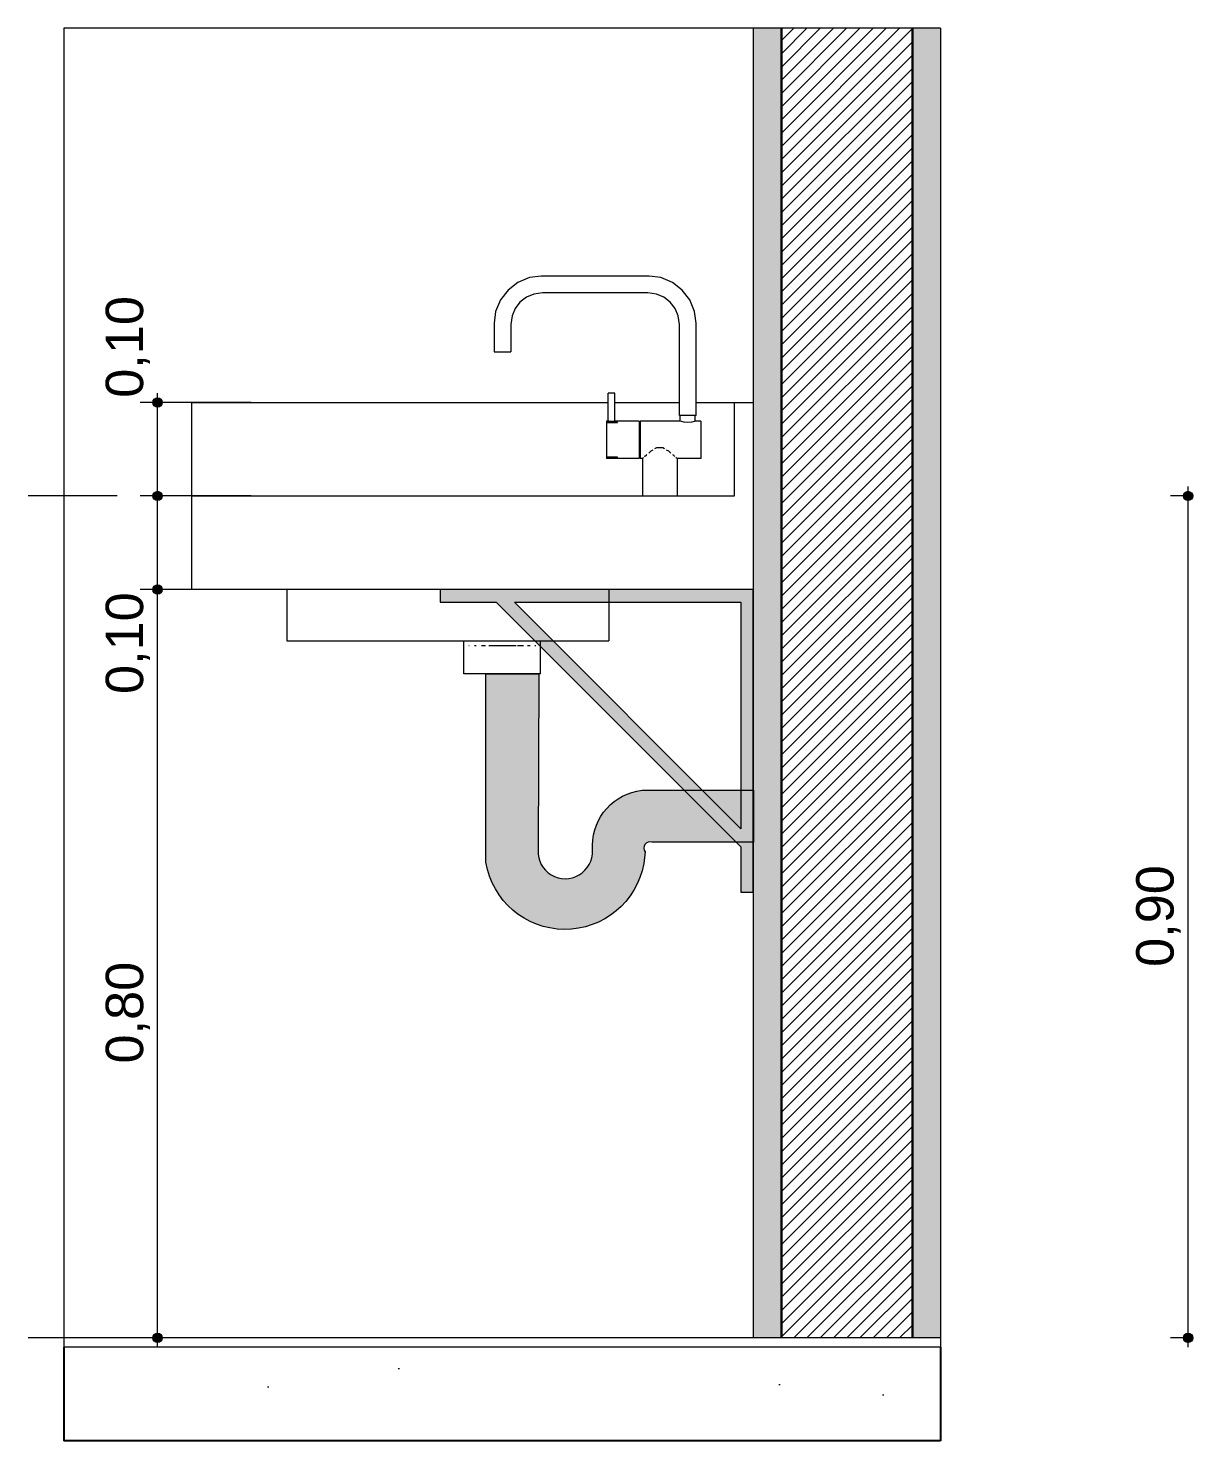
# Model space of a CAD drawing. Header units: metres. Extents: x -1.1 to 45.1, y -1 to 1.8.
# Drawn here: x 40.899 to 42.143, y -0.992 to 0.518 of the extents above; entities that cross this region are included whole.
import ezdxf

# ---------------------------------------------------------------- set-up
doc = ezdxf.new("R2010")
doc.units = ezdxf.units.M
doc.header["$MEASUREMENT"] = 0
for name, color, linetype, lineweight, true_color in [('01_BPC.210e Vista Bancada_25_COTAS EXECUTIVO.EXEC_Caneta_No__25', 7, 'Continuous', 13, 0x982312), ('01_BPC.210e Vista Bancada_25_LAJES.EST_Caneta_No__254', 7, 'Continuous', 0, 0xd1c9ad), ('01_BPC.210e Vista Bancada_25_LAJES.EST_Caneta_No__97', 7, 'Continuous', 13, 0x6b6b6b), ('01_BPC.210e Vista Bancada_25_LOUCAS-METAIS.ARQ_Caneta_No__13', 7, 'Continuous', 0, 0xaaaaaa), ('01_BPC.210e Vista Bancada_25_LOUCAS-METAIS.ARQ_Caneta_No__19', 7, 'Continuous', 0, 0xe9e9e9), ('01_BPC.210e Vista Bancada_25_LOUCAS-METAIS.ARQ_Caneta_No__95', 7, 'Continuous', 0, 0xaeaeae), ('01_BPC.210e Vista Bancada_25_PAREDE CONSTRUIR_Caneta_No__95', 7, 'Continuous', 0, 0xaeaeae), ('01_BPC.240e Vista Bancada_26_COTAS EXECUTIVO.EXEC_Caneta_No__25', 7, 'Continuous', 13, 0x982312)]:
    doc.layers.add(name, color=color, linetype=linetype, lineweight=lineweight, true_color=true_color)
for name, color, linetype, lineweight in [('01_BPC.210e Vista Bancada_25_LAJES.EST_Caneta_No__4', 7, 'Continuous', 25), ('01_BPC.210e Vista Bancada_25_LAJES.EST_Caneta_No__7', 7, 'Continuous', 13), ('01_BPC.210e Vista Bancada_25_LOUCAS-METAIS.ARQ_Caneta_No__5', 7, 'Continuous', 20), ('01_BPC.210e Vista Bancada_25_PAREDE CONSTRUIR_Caneta_No__241', 7, 'Continuous', 13), ('01_BPC.210e Vista Bancada_25_PAREDE CONSTRUIR_Caneta_No__3', 7, 'Continuous', 30)]:
    doc.layers.add(name, color=color, linetype=linetype, lineweight=lineweight)
doc.layers.add('01_BPC.210e Vista Bancada_25_PAREDE CONSTRUIR', color=7, linetype='Continuous')
doc.styles.add('GENERATED_STYLE_1', font='arial.ttf')

msp = doc.modelspace()

# ---------------------------------------------------------------- hatches: boundary and pattern name
at = {"layer": '01_BPC.210e Vista Bancada_25_COTAS EXECUTIVO.EXEC_Caneta_No__25', "linetype": 'Continuous', "lineweight": 13, "true_color": 0x982312}
for points in [[(41.032, 0.1182), (41.0323, 0.1163), (41.0334, 0.1147), (41.035, 0.1136), (41.037, 0.1132), (41.0389, 0.1136), (41.0405, 0.1147), (41.0416, 0.1163), (41.042, 0.1182), (41.0416, 0.1201), (41.0405, 0.1218), (41.0389, 0.1228), (41.037, 0.1232), (41.035, 0.1228), (41.0334, 0.1218), (41.0323, 0.1201)], [(41.032, 0.0182), (41.0323, 0.0163), (41.0334, 0.0147), (41.035, 0.0136), (41.037, 0.0132), (41.0389, 0.0136), (41.0405, 0.0147), (41.0416, 0.0163), (41.042, 0.0182), (41.0416, 0.0201), (41.0405, 0.0218), (41.0389, 0.0228), (41.037, 0.0232), (41.035, 0.0228), (41.0334, 0.0218), (41.0323, 0.0201)], [(41.032, -0.0818), (41.0323, -0.0837), (41.0334, -0.0853), (41.035, -0.0864), (41.037, -0.0868), (41.0389, -0.0864), (41.0405, -0.0853), (41.0416, -0.0837), (41.042, -0.0818), (41.0416, -0.0799), (41.0405, -0.0782), (41.0389, -0.0772), (41.037, -0.0768), (41.035, -0.0772), (41.0334, -0.0782), (41.0323, -0.0799)], [(41.032, -0.8818), (41.0323, -0.8837), (41.0334, -0.8853), (41.035, -0.8864), (41.037, -0.8868), (41.0389, -0.8864), (41.0405, -0.8853), (41.0416, -0.8837), (41.042, -0.8818), (41.0416, -0.8799), (41.0405, -0.8782), (41.0389, -0.8772), (41.037, -0.8768), (41.035, -0.8772), (41.0334, -0.8782), (41.0323, -0.8799)]]:
    msp.add_hatch(color=24, dxfattribs=at).paths.add_polyline_path(points)
at = {"layer": '01_BPC.210e Vista Bancada_25_LAJES.EST_Caneta_No__254', "linetype": 'Continuous', "lineweight": 0, "true_color": 0xd1c9ad}
h = msp.add_hatch(dxfattribs=at)
h.set_pattern_fill('Haie_OD_0019', color=9, style=0, pattern_type=2)
h.set_pattern_definition([(45, (87.36753, -0.38178), (-0.159099, 0.159099), [0, -0.15, 0, -0.225]), (110, (87.86753, -0.38178), (0.2114308, 0.0769545), [0, -0.11, 0, -0.19])])
h.paths.add_polyline_path([(40.9369, -0.8818), (40.9369, -0.8918), (41.8735, -0.8918), (41.8735, -0.8818)])
at = {"layer": '01_BPC.210e Vista Bancada_25_LAJES.EST_Caneta_No__97', "linetype": 'Continuous', "lineweight": 13, "true_color": 0x6b6b6b}
h = msp.add_hatch(dxfattribs=at)
h.set_pattern_fill('AR_CONC_0019', color=251, style=0, pattern_type=2)
h.set_pattern_definition([(50, (87.36753, -0.88178), (-0.546554, 0.0478173), [0.05715, -0.62865]), (355, (87.36753, -0.8818), (-0.10573, 0.5731705), [0.04572, -0.502922]), (100.4514, (87.4131, -0.88576), (0.440824, 0.525353), [0.04857, -0.534271]), (46.1842, (87.3675, -0.7294), (-0.813237, 0.126127), [0.085725, -0.942975]), (96.6356, (87.4353, -0.7399), (0.712212, 0.742278), [0.072855, -0.801407]), (351.1842, (87.3675, -0.7294), (0.712212, 0.742278), [0.06858, -0.754379]), (21, (87.44373, -0.76748), (-0.454843, 0.3067956), [0.05715, -0.62865]), (326, (87.44373, -0.7675), (0.185406, 0.552564), [0.04572, -0.50292]), (71.4514, (87.48164, -0.79304), (0.640249, 0.2457683), [0.04857, -0.53427]), (37.5, (87.36753, -0.88178), (0.0092658, 0.2536651), [0, -0.496824, 0, -0.51054, 0, -0.504825]), (7.5, (87.36753, -0.88178), (0.200459, 0.3005417), [0, -0.291084, 0, -0.485394, 0, -0.192405]), (327.5, (87.1976, -0.88178), (-0.4067718, 0.0171862), [0, -0.1905, 0, -0.59436, 0, -0.78867]), (317.5, (87.1214, -0.88178), (0.4443875, 0.0762795), [0, -0.24765, 0, -0.394716, 0, -0.56007])])
h.paths.add_polyline_path([(40.9369, -0.9918), (41.8735, -0.9918), (41.8735, -0.8918), (40.9369, -0.8918)])
at = {"layer": '01_BPC.210e Vista Bancada_25_LOUCAS-METAIS.ARQ_Caneta_No__19', "linetype": 'Continuous', "lineweight": 0, "true_color": 0x747474}
msp.add_hatch(color=8, dxfattribs=at).paths.add_polyline_path([(41.3878, -0.3734, 0.84251), (41.5564, -0.3748), (41.558, -0.3622, -0.731296), (41.5651, -0.3517), (41.6737, -0.3517), (41.6737, -0.2964), (41.5664, -0.2964), (41.5546, -0.2964, 0.37921), (41.5016, -0.3552), (41.5016, -0.3606, -1.047804), (41.4435, -0.3606), (41.4443, -0.1718), (41.3878, -0.172)])
at = {"layer": '01_BPC.210e Vista Bancada_25_LOUCAS-METAIS.ARQ_Caneta_No__95', "linetype": 'Continuous', "lineweight": 0, "true_color": 0x797979}
h = msp.add_hatch(color=8, dxfattribs=at)
h.paths.add_polyline_path([(41.6735, -0.0954), (41.6735, -0.0818), (41.339, -0.0818), (41.339, -0.0954), (41.3989, -0.0954), (41.6603, -0.3567), (41.6603, -0.4054), (41.6735, -0.4054)])
h.paths.add_polyline_path([(41.6603, -0.0954), (41.6603, -0.3375), (41.4182, -0.0954)], flags=0)
at = {"layer": '01_BPC.210e Vista Bancada_25_PAREDE CONSTRUIR', "linetype": 'Continuous', "lineweight": 0, "true_color": 0xffffff}
for points in [[(41.7035, 0.5182), (41.6735, 0.5182), (41.6735, -0.8818), (41.7035, -0.8818)], [(41.8435, -0.8818), (41.8735, -0.8818), (41.8735, 0.5182), (41.8435, 0.5182)]]:
    msp.add_hatch(color=7, dxfattribs=at).paths.add_polyline_path(points)
at = {"layer": '01_BPC.210e Vista Bancada_25_PAREDE CONSTRUIR', "linetype": 'Continuous', "lineweight": 0, "true_color": 0x000000}
h = msp.add_hatch(dxfattribs=at)
h.set_pattern_fill('common_brick_0019', color=18, style=0, pattern_type=2)
h.set_pattern_definition([(45, (87.367532, -0.881777), (-0.0070710678, 0.0070710678), [])])
h.paths.add_polyline_path([(41.8435, 0.5182), (41.7035, 0.5182), (41.7035, -0.8818), (41.8435, -0.8818)])
at = {"layer": '01_BPC.240e Vista Bancada_26_COTAS EXECUTIVO.EXEC_Caneta_No__25', "linetype": 'Continuous', "lineweight": 13, "true_color": 0x982312}
for points in [[(42.133, 0.0182), (42.1334, 0.0163), (42.1345, 0.0147), (42.1361, 0.0136), (42.138, 0.0132), (42.1399, 0.0136), (42.1415, 0.0147), (42.1426, 0.0163), (42.143, 0.0182), (42.1426, 0.0201), (42.1415, 0.0218), (42.1399, 0.0228), (42.138, 0.0232), (42.1361, 0.0228), (42.1345, 0.0218), (42.1334, 0.0201)], [(42.133, -0.8818), (42.1334, -0.8837), (42.1345, -0.8853), (42.1361, -0.8864), (42.138, -0.8868), (42.1399, -0.8864), (42.1415, -0.8853), (42.1426, -0.8837), (42.143, -0.8818), (42.1426, -0.8799), (42.1415, -0.8782), (42.1399, -0.8772), (42.138, -0.8768), (42.1361, -0.8772), (42.1345, -0.8782), (42.1334, -0.8799)]]:
    msp.add_hatch(color=24, dxfattribs=at).paths.add_polyline_path(points)

# ---------------------------------------------------------------- linework, layer by layer
at = {"layer": '01_BPC.210e Vista Bancada_25_COTAS EXECUTIVO.EXEC_Caneta_No__25', "color": 24, "linetype": 'Continuous', "lineweight": 13, "ltscale": 1000, "true_color": 0x982312}
for p, q in [((41.037, 0.1232), (41.037, 0.1282)), ((41.032, 0.1182), (41.0182, 0.1182)), ((41.037, 0.0232), (41.037, 0.1132)), ((41.137, 0.1182), (41.042, 0.1182)), ((40.9938, 0.0182), (40.8988, 0.0182)), ((41.032, 0.0182), (41.0182, 0.0182)), ((41.137, 0.0182), (41.042, 0.0182)), ((41.037, -0.0768), (41.037, 0.0132)), ((41.032, -0.0818), (41.0182, -0.0818)), ((41.037, -0.8768), (41.037, -0.0868)), ((41.137, -0.0818), (41.042, -0.0818)), ((40.9938, -0.8818), (40.8988, -0.8818)), ((41.032, -0.8818), (41.0182, -0.8818)), ((41.037, -0.8918), (41.037, -0.8868)), ((41.137, -0.8818), (41.042, -0.8818))]:
    msp.add_line(p, q, dxfattribs=at)
for centre in [(41.037, 0.1182), (41.037, 0.0182), (41.037, -0.0818), (41.037, -0.8818)]:
    msp.add_circle(centre, 0.005, dxfattribs=at)
at = {"layer": '01_BPC.210e Vista Bancada_25_LAJES.EST_Caneta_No__4', "color": 7, "linetype": 'Continuous', "lineweight": 25, "ltscale": 1000}
for p, q in [((40.9369, -0.8918), (40.9369, -0.9918)), ((41.8735, -0.8918), (41.8735, -0.9918)), ((41.8735, -0.9918), (40.9369, -0.9918))]:
    msp.add_line(p, q, dxfattribs=at)
at = {"layer": '01_BPC.210e Vista Bancada_25_LAJES.EST_Caneta_No__7', "color": 7, "linetype": 'Continuous', "lineweight": 13, "ltscale": 1000}
for p, q in [((40.9369, -0.8818), (40.9369, -0.8918)), ((41.6735, -0.8818), (40.9369, -0.8818)), ((41.8735, -0.8818), (41.8735, -0.8918)), ((41.8735, -0.8918), (40.9369, -0.8918))]:
    msp.add_line(p, q, dxfattribs=at)
at = {"layer": '01_BPC.210e Vista Bancada_25_LAJES.EST_Caneta_No__7', "color": 7, "linetype": 'Continuous', "lineweight": 13, "ltscale": 1000, "flags": 128}
msp.add_lwpolyline([(41.8735, -0.8818), (41.8435, -0.8818), (41.7035, -0.8818), (41.6735, -0.8818)], dxfattribs=at)
at = {"layer": '01_BPC.210e Vista Bancada_25_LOUCAS-METAIS.ARQ_Caneta_No__13', "color": 253, "linetype": 'Continuous', "lineweight": 0, "ltscale": 1000, "true_color": 0xaaaaaa}
for p, q in [((41.6535, 0.1182), (41.6735, 0.1182)), ((41.6535, 0.0182), (41.6535, 0.1182)), ((41.0735, 0.0182), (41.6535, 0.0182)), ((41.0735, -0.0818), (41.0735, 0.0182)), ((41.6735, -0.0818), (41.0735, -0.0818))]:
    msp.add_line(p, q, dxfattribs=at)
at = {"layer": '01_BPC.210e Vista Bancada_25_LOUCAS-METAIS.ARQ_Caneta_No__5', "color": 7, "linetype": 'Continuous', "lineweight": 20, "ltscale": 1000, "flags": 128}
for points in [[(41.6735, -0.0954), (41.6735, -0.0818), (41.339, -0.0818), (41.339, -0.0954), (41.3989, -0.0954), (41.6603, -0.3567), (41.6603, -0.4054), (41.6735, -0.4054)], [(41.6603, -0.0954), (41.6603, -0.3375), (41.4182, -0.0954)]]:
    msp.add_lwpolyline(points, close=True, dxfattribs=at)
msp.add_lwpolyline([(41.3878, -0.3734), (41.3878, -0.172), (41.4443, -0.1718), (41.4435, -0.3606, 1.047804), (41.5016, -0.3606), (41.5016, -0.3552, -0.37921), (41.5546, -0.2964), (41.5664, -0.2964), (41.6737, -0.2964), (41.6737, -0.3517), (41.5651, -0.3517, 0.731296), (41.558, -0.3622), (41.5564, -0.3748, -0.84251)], format="xyb", close=True, dxfattribs=at)
at = {"layer": '01_BPC.210e Vista Bancada_25_LOUCAS-METAIS.ARQ_Caneta_No__95', "color": 253, "linetype": 'Continuous', "lineweight": 0, "ltscale": 1000, "true_color": 0xaeaeae}
for p, q in [((41.422, 0.2465), (41.4114, 0.2383)), ((41.4343, 0.2516), (41.422, 0.2465)), ((41.4469, 0.2532), (41.4343, 0.2516)), ((41.5621, 0.2532), (41.4469, 0.2532)), ((41.5747, 0.2516), (41.5621, 0.2532)), ((41.587, 0.2465), (41.5747, 0.2516)), ((41.5976, 0.2383), (41.587, 0.2465)), ((41.4033, 0.2278), (41.3982, 0.2154)), ((41.4114, 0.2383), (41.4033, 0.2278)), ((41.431, 0.2307), (41.4242, 0.2255)), ((41.439, 0.234), (41.431, 0.2307)), ((41.4481, 0.2352), (41.439, 0.234)), ((41.5609, 0.2352), (41.4481, 0.2352)), ((41.57, 0.234), (41.5609, 0.2352)), ((41.578, 0.2307), (41.57, 0.234)), ((41.5848, 0.2255), (41.578, 0.2307)), ((41.6057, 0.2278), (41.5976, 0.2383)), ((41.6108, 0.2154), (41.6057, 0.2278)), ((41.3982, 0.2154), (41.3965, 0.2028)), ((41.419, 0.2187), (41.4157, 0.2107)), ((41.4242, 0.2255), (41.419, 0.2187)), ((41.59, 0.2187), (41.5848, 0.2255)), ((41.5933, 0.2107), (41.59, 0.2187)), ((41.6125, 0.2028), (41.6108, 0.2154)), ((41.3965, 0.2028), (41.3965, 0.1722)), ((41.4157, 0.2107), (41.4145, 0.2016)), ((41.4145, 0.2016), (41.4145, 0.1722)), ((41.5945, 0.2016), (41.5933, 0.2107)), ((41.5945, 0.1042), (41.5945, 0.2016)), ((41.6125, 0.1042), (41.6125, 0.2028)), ((41.3965, 0.1722), (41.3976, 0.1722)), ((41.3976, 0.1722), (41.4009, 0.1722)), ((41.4009, 0.1722), (41.4053, 0.1722)), ((41.4053, 0.1722), (41.4099, 0.1722)), ((41.4099, 0.1722), (41.4132, 0.1722)), ((41.4132, 0.1722), (41.4145, 0.1722)), ((41.519, 0.1282), (41.5185, 0.1282)), ((41.5185, 0.0982), (41.5185, 0.1282)), ((41.5202, 0.1282), (41.519, 0.1282)), ((41.522, 0.1282), (41.5202, 0.1282)), ((41.5237, 0.1282), (41.522, 0.1282)), ((41.525, 0.1282), (41.5237, 0.1282)), ((41.5255, 0.1282), (41.525, 0.1282)), ((41.5255, 0.0982), (41.5255, 0.1282)), ((41.0735, 0.1182), (41.5185, 0.1182)), ((41.0735, 0.0182), (41.0735, 0.1182)), ((41.5255, 0.1182), (41.5945, 0.1182)), ((41.6125, 0.1182), (41.6535, 0.1182)), ((41.5185, 0.0982), (41.5165, 0.0982)), ((41.5165, 0.0982), (41.5165, 0.097)), ((41.5285, 0.097), (41.5165, 0.097)), ((41.5165, 0.097), (41.5165, 0.0966)), ((41.5165, 0.0966), (41.5165, 0.0955)), ((41.5165, 0.0966), (41.5285, 0.0966)), ((41.5165, 0.0955), (41.5165, 0.0882)), ((41.519, 0.0981), (41.5185, 0.0982)), ((41.5202, 0.098), (41.519, 0.0981)), ((41.522, 0.0979), (41.5202, 0.098)), ((41.5237, 0.098), (41.522, 0.0979)), ((41.525, 0.0981), (41.5237, 0.098)), ((41.5255, 0.0982), (41.525, 0.0981)), ((41.5515, 0.0982), (41.5255, 0.0982)), ((41.5285, 0.0966), (41.5285, 0.097)), ((41.5515, 0.0982), (41.5515, 0.0955)), ((41.5515, 0.0955), (41.5515, 0.0882)), ((41.5525, 0.0982), (41.5525, 0.097)), ((41.5955, 0.0982), (41.5525, 0.0982)), ((41.5525, 0.097), (41.5525, 0.0935)), ((41.5525, 0.0935), (41.5525, 0.0882)), ((41.5957, 0.1042), (41.5945, 0.1042)), ((41.5955, 0.0982), (41.5955, 0.1042)), ((41.5966, 0.0978), (41.5955, 0.0982)), ((41.599, 0.1042), (41.5957, 0.1042)), ((41.5994, 0.097), (41.5966, 0.0978)), ((41.6035, 0.1042), (41.599, 0.1042)), ((41.5995, 0.097), (41.5994, 0.097)), ((41.6035, 0.0966), (41.5995, 0.097)), ((41.608, 0.1042), (41.6035, 0.1042)), ((41.6075, 0.097), (41.6035, 0.0966)), ((41.6077, 0.097), (41.6075, 0.097)), ((41.6104, 0.0978), (41.6077, 0.097)), ((41.6113, 0.1042), (41.608, 0.1042)), ((41.6115, 0.0982), (41.6104, 0.0978)), ((41.6125, 0.1042), (41.6113, 0.1042)), ((41.6115, 0.0982), (41.6115, 0.1042)), ((41.6175, 0.0982), (41.6115, 0.0982)), ((41.6175, 0.0982), (41.6175, 0.097)), ((41.6175, 0.097), (41.6175, 0.0935)), ((41.6175, 0.0935), (41.6175, 0.0882)), ((41.5165, 0.0882), (41.5165, 0.0782)), ((41.5165, 0.0782), (41.5165, 0.0682)), ((41.5515, 0.0882), (41.5515, 0.0782)), ((41.5515, 0.0782), (41.5515, 0.0682)), ((41.5525, 0.0882), (41.5525, 0.0817)), ((41.5525, 0.0817), (41.5525, 0.0748)), ((41.6175, 0.0882), (41.6175, 0.0817)), ((41.6175, 0.0817), (41.6175, 0.0748)), ((41.5165, 0.0682), (41.5165, 0.0609)), ((41.5165, 0.0609), (41.5165, 0.0598)), ((41.5515, 0.0682), (41.5515, 0.0609)), ((41.5515, 0.0609), (41.5515, 0.0582)), ((41.5525, 0.0748), (41.5525, 0.0682)), ((41.5525, 0.0682), (41.5525, 0.0629)), ((41.5525, 0.0629), (41.5525, 0.0594)), ((41.5573, 0.0603), (41.5593, 0.0621)), ((41.5593, 0.0621), (41.5599, 0.0626)), ((41.5617, 0.0641), (41.5642, 0.0663)), ((41.5642, 0.0663), (41.5666, 0.0677)), ((41.5684, 0.0688), (41.5703, 0.07)), ((41.5703, 0.07), (41.5767, 0.07)), ((41.5767, 0.07), (41.5786, 0.0688)), ((41.5804, 0.0677), (41.5827, 0.0663)), ((41.5827, 0.0663), (41.5853, 0.0641)), ((41.5871, 0.0626), (41.5877, 0.0621)), ((41.5877, 0.0621), (41.5897, 0.0603)), ((41.6175, 0.0748), (41.6175, 0.0682)), ((41.6175, 0.0682), (41.6175, 0.0629)), ((41.6175, 0.0629), (41.6175, 0.0594)), ((41.5165, 0.0598), (41.5165, 0.0594)), ((41.5285, 0.0598), (41.5165, 0.0598)), ((41.5165, 0.0594), (41.5165, 0.0582)), ((41.5165, 0.0594), (41.5285, 0.0594)), ((41.5515, 0.0582), (41.5165, 0.0582)), ((41.5285, 0.0594), (41.5285, 0.0598)), ((41.5525, 0.0594), (41.5525, 0.0582)), ((41.555, 0.0582), (41.5525, 0.0582)), ((41.555, 0.0582), (41.5561, 0.0593)), ((41.555, 0.0582), (41.555, 0.0182)), ((41.5561, 0.0593), (41.5563, 0.0594)), ((41.5907, 0.0594), (41.5909, 0.0593)), ((41.5909, 0.0593), (41.592, 0.0582)), ((41.592, 0.0582), (41.592, 0.0182)), ((41.6175, 0.0582), (41.592, 0.0582)), ((41.6175, 0.0594), (41.6175, 0.0582)), ((41.1752, -0.0818), (41.1752, -0.1368)), ((41.5192, -0.0818), (41.5192, -0.1368)), ((41.1752, -0.1368), (41.1759, -0.1368)), ((41.1759, -0.1368), (41.1777, -0.1368)), ((41.1777, -0.1368), (41.1806, -0.1368)), ((41.1806, -0.1368), (41.1846, -0.1368)), ((41.1846, -0.1368), (41.1897, -0.1368)), ((41.1897, -0.1368), (41.1957, -0.1368)), ((41.1957, -0.1368), (41.2025, -0.1368)), ((41.2025, -0.1368), (41.2101, -0.1368)), ((41.2101, -0.1368), (41.2182, -0.1368)), ((41.2182, -0.1368), (41.2268, -0.1368)), ((41.2268, -0.1368), (41.2357, -0.1368)), ((41.2357, -0.1368), (41.2469, -0.1368)), ((41.2469, -0.1368), (41.4475, -0.1368)), ((41.3642, -0.1718), (41.3642, -0.1368)), ((41.3696, -0.1418), (41.3697, -0.1418)), ((41.3697, -0.1418), (41.37, -0.1418)), ((41.3755, -0.1418), (41.3762, -0.1418)), ((41.3762, -0.1418), (41.3774, -0.1418)), ((41.3829, -0.1418), (41.3847, -0.1418)), ((41.3847, -0.1418), (41.3875, -0.1418)), ((41.391, -0.1418), (41.3946, -0.1418)), ((41.3946, -0.1418), (41.4052, -0.1418)), ((41.4052, -0.1418), (41.4158, -0.1418)), ((41.4158, -0.1418), (41.42, -0.1418)), ((41.4215, -0.1418), (41.4257, -0.1418)), ((41.4257, -0.1418), (41.4281, -0.1418)), ((41.4323, -0.1418), (41.4342, -0.1418)), ((41.4342, -0.1418), (41.4352, -0.1418)), ((41.4401, -0.1418), (41.4407, -0.1418)), ((41.4407, -0.1418), (41.441, -0.1418)), ((41.4446, -0.1418), (41.4448, -0.1418)), ((41.4448, -0.1418), (41.4448, -0.1418)), ((41.4462, -0.1718), (41.4462, -0.1368)), ((41.4475, -0.1368), (41.4587, -0.1368)), ((41.4587, -0.1368), (41.4676, -0.1368)), ((41.4676, -0.1368), (41.4762, -0.1368)), ((41.4762, -0.1368), (41.4844, -0.1368)), ((41.4844, -0.1368), (41.4919, -0.1368)), ((41.4919, -0.1368), (41.4987, -0.1368)), ((41.4987, -0.1368), (41.5047, -0.1368)), ((41.5047, -0.1368), (41.5098, -0.1368)), ((41.5098, -0.1368), (41.5138, -0.1368)), ((41.5138, -0.1368), (41.5167, -0.1368)), ((41.5167, -0.1368), (41.5185, -0.1368)), ((41.5185, -0.1368), (41.5192, -0.1368)), ((41.3643, -0.1718), (41.3642, -0.1718)), ((41.3645, -0.1718), (41.3643, -0.1718)), ((41.3649, -0.1718), (41.3645, -0.1718)), ((41.3655, -0.1718), (41.3649, -0.1718)), ((41.3662, -0.1718), (41.3655, -0.1718)), ((41.367, -0.1718), (41.3662, -0.1718)), ((41.3681, -0.1718), (41.367, -0.1718)), ((41.3692, -0.1718), (41.3681, -0.1718)), ((41.3706, -0.1718), (41.3692, -0.1718)), ((41.372, -0.1718), (41.3706, -0.1718)), ((41.3736, -0.1718), (41.372, -0.1718)), ((41.3753, -0.1718), (41.3736, -0.1718)), ((41.3771, -0.1718), (41.3753, -0.1718)), ((41.379, -0.1718), (41.3771, -0.1718)), ((41.3811, -0.1718), (41.379, -0.1718)), ((41.3832, -0.1718), (41.3811, -0.1718)), ((41.3854, -0.1718), (41.3832, -0.1718)), ((41.3877, -0.1718), (41.3854, -0.1718)), ((41.3901, -0.1718), (41.3877, -0.1718)), ((41.3925, -0.1718), (41.3901, -0.1718)), ((41.395, -0.1718), (41.3925, -0.1718)), ((41.3975, -0.1718), (41.395, -0.1718)), ((41.4, -0.1718), (41.3975, -0.1718)), ((41.4026, -0.1718), (41.4, -0.1718)), ((41.4052, -0.1718), (41.4026, -0.1718)), ((41.4077, -0.1718), (41.4052, -0.1718)), ((41.4103, -0.1718), (41.4077, -0.1718)), ((41.4128, -0.1718), (41.4103, -0.1718)), ((41.4154, -0.1718), (41.4128, -0.1718)), ((41.4178, -0.1718), (41.4154, -0.1718)), ((41.4203, -0.1718), (41.4178, -0.1718)), ((41.4226, -0.1718), (41.4203, -0.1718)), ((41.4249, -0.1718), (41.4226, -0.1718)), ((41.4271, -0.1718), (41.4249, -0.1718)), ((41.4293, -0.1718), (41.4271, -0.1718)), ((41.4313, -0.1718), (41.4293, -0.1718)), ((41.4332, -0.1718), (41.4313, -0.1718)), ((41.435, -0.1718), (41.4332, -0.1718)), ((41.4368, -0.1718), (41.435, -0.1718)), ((41.4383, -0.1718), (41.4368, -0.1718)), ((41.4398, -0.1718), (41.4383, -0.1718)), ((41.4411, -0.1718), (41.4398, -0.1718)), ((41.4423, -0.1718), (41.4411, -0.1718)), ((41.4433, -0.1718), (41.4423, -0.1718)), ((41.4442, -0.1718), (41.4433, -0.1718)), ((41.4449, -0.1718), (41.4442, -0.1718)), ((41.4454, -0.1718), (41.4449, -0.1718)), ((41.4458, -0.1718), (41.4454, -0.1718)), ((41.4461, -0.1718), (41.4458, -0.1718)), ((41.4462, -0.1718), (41.4461, -0.1718))]:
    msp.add_line(p, q, dxfattribs=at)
at = {"layer": '01_BPC.210e Vista Bancada_25_PAREDE CONSTRUIR_Caneta_No__241', "color": 7, "linetype": 'Continuous', "lineweight": 13, "ltscale": 1000}
for p, q in [((41.6735, 0.5182), (41.6735, -0.8818)), ((41.8735, 0.5182), (41.8735, -0.8818))]:
    msp.add_line(p, q, dxfattribs=at)
at = {"layer": '01_BPC.210e Vista Bancada_25_PAREDE CONSTRUIR_Caneta_No__241', "color": 7, "linetype": 'Continuous', "lineweight": 13, "ltscale": 1000, "flags": 128}
msp.add_lwpolyline([(41.8735, 0.5182), (41.8435, 0.5182), (41.7035, 0.5182), (41.6735, 0.5182)], dxfattribs=at)
at = {"layer": '01_BPC.210e Vista Bancada_25_PAREDE CONSTRUIR_Caneta_No__3', "color": 7, "linetype": 'Continuous', "lineweight": 30, "ltscale": 1000}
for p, q in [((41.7035, 0.5182), (41.7035, -0.8818)), ((41.8435, 0.5182), (41.8435, -0.8818))]:
    msp.add_line(p, q, dxfattribs=at)
at = {"layer": '01_BPC.210e Vista Bancada_25_PAREDE CONSTRUIR_Caneta_No__95', "color": 253, "linetype": 'Continuous', "lineweight": 0, "ltscale": 1000, "true_color": 0xaeaeae}
for p, q in [((41.6735, 0.5182), (40.9369, 0.5182)), ((40.9369, 0.5182), (40.9369, -0.8818))]:
    msp.add_line(p, q, dxfattribs=at)
at = {"layer": '01_BPC.240e Vista Bancada_26_COTAS EXECUTIVO.EXEC_Caneta_No__25', "color": 24, "linetype": 'Continuous', "lineweight": 13, "ltscale": 1000, "true_color": 0x982312}
for p, q in [((42.133, 0.0182), (42.1193, 0.0182)), ((42.138, 0.0232), (42.138, 0.0282)), ((42.138, -0.8768), (42.138, 0.0132)), ((42.133, -0.8818), (42.1193, -0.8818)), ((42.138, -0.8918), (42.138, -0.8868))]:
    msp.add_line(p, q, dxfattribs=at)
for centre in [(42.138, 0.0182), (42.138, -0.8818)]:
    msp.add_circle(centre, 0.005, dxfattribs=at)

# ---------------------------------------------------------------- texts
at = {"layer": '01_BPC.210e Vista Bancada_25_COTAS EXECUTIVO.EXEC_Caneta_No__25', "color": 24, "linetype": 'Continuous', "lineweight": 13, "true_color": 0x982312, "char_height": 0.04, "width": 0.106768, "attachment_point": 7, "rotation": 90, "style": 'GENERATED_STYLE_1'}
for s, insert in [('\\A1;{\\pql;\\fArial|b0|i0|c0|p0;\\W1.000000;0,10}', (41.029, 0.1232)), ('\\A1;{\\pql;\\fArial|b0|i0|c0|p0;\\W1.000000;0,10}', (41.029, -0.1935)), ('\\A1;{\\pql;\\fArial|b0|i0|c0|p0;\\W1.000000;0,80}', (41.029, -0.5885))]:
    msp.add_mtext(s, dxfattribs=dict(at, insert=insert))
at = {"layer": '01_BPC.240e Vista Bancada_26_COTAS EXECUTIVO.EXEC_Caneta_No__25', "color": 24, "linetype": 'Continuous', "lineweight": 13, "true_color": 0x982312, "insert": (42.13, -0.4852), "char_height": 0.04, "width": 0.106768, "attachment_point": 7, "rotation": 90, "style": 'GENERATED_STYLE_1'}
msp.add_mtext('\\A1;{\\pql;\\fArial|b0|i0|c0|p0;\\W1.000000;0,90}', dxfattribs=at)

doc.saveas('drawing.dxf')
